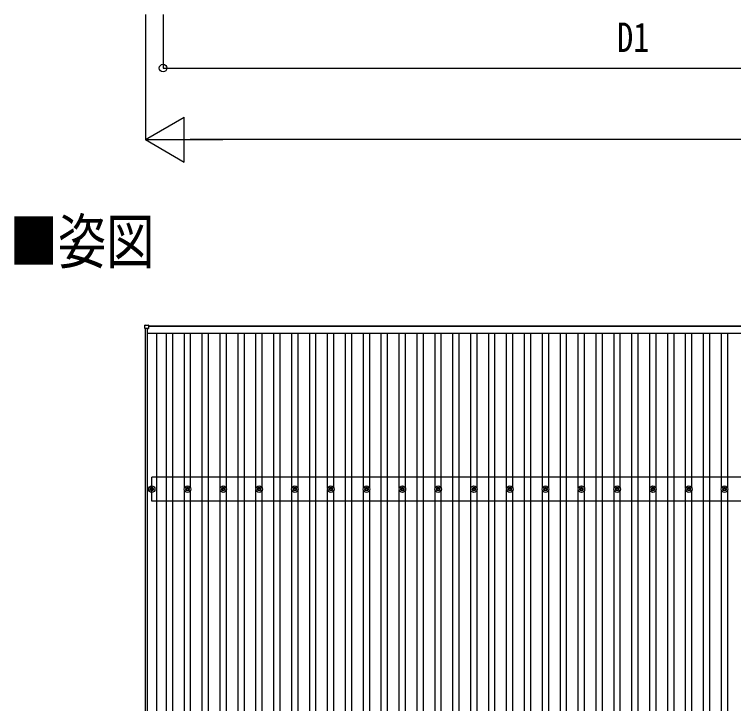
# Model space of a CAD drawing. Units: millimetres, scale not verified. Extents: x -21025 to 21025, y -14850 to 14850.
# Drawn here: x -16578 to -12561, y 3578 to 7429 of the extents above; entities that cross this region are included whole.
import ezdxf
from ezdxf.enums import TextEntityAlignment as Align

# ---------------------------------------------------------------- set-up
doc = ezdxf.new("R2010")
doc.units = ezdxf.units.MM
doc.header["$LTSCALE"] = 60
for name, color, linetype in [('0-2_USER1', 3, 'Continuous'), ('0-5_YKK_13', 4, 'Continuous'), ('0-6_YKK_A1', 4, 'Continuous'), ('0-7_YKK_D', 6, 'Continuous')]:
    doc.layers.add(name, color=color, linetype=linetype)
doc.styles.add('ＭＳ ゴシック', font='')
doc.styles.get('ＭＳ ゴシック').set_extended_font_data('MS Gothic')

msp = doc.modelspace()

# ---------------------------------------------------------------- linework, layer by layer
at = {"layer": '0-5_YKK_13'}
for p, q in [((-15849.2, 5673.97), (-15849.2, 5691.97)), ((-15848.2, 5692.97), (-15830.2, 5692.97)), ((-15830.2, 5672.97), (-15848.2, 5672.97)), ((-15829.2, 5691.97), (-15829.2, 5673.97)), ((-15812.65, 4786.49), (-15812.65, 4782.07)), ((-15809.15, 4786.49), (-15809.15, 4782.07)), ((-15612.65, 4786.49), (-15612.65, 4782.07)), ((-15609.15, 4786.49), (-15609.15, 4782.07)), ((-15412.65, 4786.49), (-15412.65, 4782.07)), ((-15409.15, 4786.49), (-15409.15, 4782.07)), ((-15212.65, 4786.49), (-15212.65, 4782.07)), ((-15209.15, 4786.49), (-15209.15, 4782.07)), ((-15012.65, 4786.49), (-15012.65, 4782.07)), ((-15009.15, 4786.49), (-15009.15, 4782.07)), ((-14812.65, 4786.49), (-14812.65, 4782.07)), ((-14809.15, 4786.49), (-14809.15, 4782.07)), ((-14612.65, 4786.49), (-14612.65, 4782.07)), ((-14609.15, 4786.49), (-14609.15, 4782.07)), ((-14412.65, 4786.49), (-14412.65, 4782.07)), ((-14409.15, 4786.49), (-14409.15, 4782.07)), ((-14212.65, 4786.49), (-14212.65, 4782.07)), ((-14209.15, 4786.49), (-14209.15, 4782.07)), ((-14012.65, 4786.49), (-14012.65, 4782.07)), ((-14009.15, 4786.49), (-14009.15, 4782.07)), ((-13812.65, 4786.49), (-13812.65, 4782.07)), ((-13809.15, 4786.49), (-13809.15, 4782.07)), ((-13612.65, 4786.49), (-13612.65, 4782.07)), ((-13609.15, 4786.49), (-13609.15, 4782.07)), ((-13412.65, 4786.49), (-13412.65, 4782.07)), ((-13409.15, 4786.49), (-13409.15, 4782.07)), ((-13212.65, 4786.49), (-13212.65, 4782.07)), ((-13209.15, 4786.49), (-13209.15, 4782.07)), ((-13012.65, 4786.49), (-13012.65, 4782.07)), ((-13009.15, 4786.49), (-13009.15, 4782.07)), ((-12812.65, 4786.49), (-12812.65, 4782.07)), ((-12809.15, 4786.49), (-12809.15, 4782.07)), ((-12612.65, 4786.49), (-12612.65, 4782.07)), ((-12609.15, 4786.49), (-12609.15, 4782.07)), ((-15820.9, 4778.24), (-15816.48, 4778.24)), ((-15820.9, 4774.74), (-15816.48, 4774.74)), ((-15812.65, 4770.91), (-15812.65, 4766.49)), ((-15809.15, 4770.91), (-15809.15, 4766.49)), ((-15805.32, 4778.24), (-15800.9, 4778.24)), ((-15805.32, 4774.74), (-15800.9, 4774.74)), ((-15620.9, 4778.24), (-15616.48, 4778.24)), ((-15620.9, 4774.74), (-15616.48, 4774.74)), ((-15612.65, 4770.91), (-15612.65, 4766.49)), ((-15609.15, 4770.91), (-15609.15, 4766.49)), ((-15605.32, 4778.24), (-15600.9, 4778.24)), ((-15605.32, 4774.74), (-15600.9, 4774.74)), ((-15420.9, 4778.24), (-15416.49, 4778.24)), ((-15420.9, 4774.74), (-15416.49, 4774.74)), ((-15412.65, 4770.91), (-15412.65, 4766.49)), ((-15409.15, 4770.91), (-15409.15, 4766.49)), ((-15405.32, 4778.24), (-15400.91, 4778.24)), ((-15405.32, 4774.74), (-15400.91, 4774.74)), ((-15220.9, 4778.24), (-15216.49, 4778.24)), ((-15220.9, 4774.74), (-15216.49, 4774.74)), ((-15212.65, 4770.91), (-15212.65, 4766.49)), ((-15209.15, 4770.91), (-15209.15, 4766.49)), ((-15205.32, 4778.24), (-15200.91, 4778.24)), ((-15205.32, 4774.74), (-15200.91, 4774.74)), ((-15020.9, 4778.24), (-15016.49, 4778.24)), ((-15020.9, 4774.74), (-15016.49, 4774.74)), ((-15012.65, 4770.91), (-15012.65, 4766.49)), ((-15009.15, 4770.91), (-15009.15, 4766.49)), ((-15005.32, 4778.24), (-15000.91, 4778.24)), ((-15005.32, 4774.74), (-15000.91, 4774.74)), ((-14820.9, 4778.24), (-14816.49, 4778.24)), ((-14820.9, 4774.74), (-14816.49, 4774.74)), ((-14812.65, 4770.91), (-14812.65, 4766.49)), ((-14809.15, 4770.91), (-14809.15, 4766.49)), ((-14805.32, 4778.24), (-14800.91, 4778.24)), ((-14805.32, 4774.74), (-14800.91, 4774.74)), ((-14620.9, 4778.24), (-14616.49, 4778.24)), ((-14620.9, 4774.74), (-14616.49, 4774.74)), ((-14612.65, 4770.91), (-14612.65, 4766.49)), ((-14609.15, 4770.91), (-14609.15, 4766.49)), ((-14605.32, 4778.24), (-14600.91, 4778.24)), ((-14605.32, 4774.74), (-14600.91, 4774.74)), ((-14420.9, 4778.24), (-14416.49, 4778.24)), ((-14420.9, 4774.74), (-14416.49, 4774.74)), ((-14412.65, 4770.91), (-14412.65, 4766.49)), ((-14409.15, 4770.91), (-14409.15, 4766.49)), ((-14405.32, 4778.24), (-14400.91, 4778.24)), ((-14405.32, 4774.74), (-14400.91, 4774.74)), ((-14220.9, 4778.24), (-14216.49, 4778.24)), ((-14220.9, 4774.74), (-14216.49, 4774.74)), ((-14212.65, 4770.91), (-14212.65, 4766.49)), ((-14209.15, 4770.91), (-14209.15, 4766.49)), ((-14205.32, 4778.24), (-14200.91, 4778.24)), ((-14205.32, 4774.74), (-14200.91, 4774.74)), ((-14020.9, 4778.24), (-14016.49, 4778.24)), ((-14020.9, 4774.74), (-14016.49, 4774.74)), ((-14012.65, 4770.91), (-14012.65, 4766.49)), ((-14009.15, 4770.91), (-14009.15, 4766.49)), ((-14005.32, 4778.24), (-14000.91, 4778.24)), ((-14005.32, 4774.74), (-14000.91, 4774.74)), ((-13820.9, 4778.24), (-13816.49, 4778.24)), ((-13820.9, 4774.74), (-13816.49, 4774.74)), ((-13812.65, 4770.91), (-13812.65, 4766.49)), ((-13809.15, 4770.91), (-13809.15, 4766.49)), ((-13805.32, 4778.24), (-13800.91, 4778.24)), ((-13805.32, 4774.74), (-13800.91, 4774.74)), ((-13620.9, 4778.24), (-13616.49, 4778.24)), ((-13620.9, 4774.74), (-13616.49, 4774.74)), ((-13612.65, 4770.91), (-13612.65, 4766.49)), ((-13609.15, 4770.91), (-13609.15, 4766.49)), ((-13605.32, 4778.24), (-13600.91, 4778.24)), ((-13605.32, 4774.74), (-13600.91, 4774.74)), ((-13420.9, 4778.24), (-13416.49, 4778.24)), ((-13420.9, 4774.74), (-13416.49, 4774.74)), ((-13412.65, 4770.91), (-13412.65, 4766.49)), ((-13409.15, 4770.91), (-13409.15, 4766.49)), ((-13405.32, 4778.24), (-13400.91, 4778.24)), ((-13405.32, 4774.74), (-13400.91, 4774.74)), ((-13220.9, 4778.24), (-13216.49, 4778.24)), ((-13220.9, 4774.74), (-13216.49, 4774.74)), ((-13212.65, 4770.91), (-13212.65, 4766.49)), ((-13209.15, 4770.91), (-13209.15, 4766.49)), ((-13205.32, 4778.24), (-13200.91, 4778.24)), ((-13205.32, 4774.74), (-13200.91, 4774.74)), ((-13020.9, 4778.24), (-13016.49, 4778.24)), ((-13020.9, 4774.74), (-13016.49, 4774.74)), ((-13012.65, 4770.91), (-13012.65, 4766.49)), ((-13009.15, 4770.91), (-13009.15, 4766.49)), ((-13005.32, 4778.24), (-13000.91, 4778.24)), ((-13005.32, 4774.74), (-13000.91, 4774.74)), ((-12820.9, 4778.24), (-12816.49, 4778.24)), ((-12820.9, 4774.74), (-12816.49, 4774.74)), ((-12812.65, 4770.91), (-12812.65, 4766.49)), ((-12809.15, 4770.91), (-12809.15, 4766.49)), ((-12805.32, 4778.24), (-12800.91, 4778.24)), ((-12805.32, 4774.74), (-12800.91, 4774.74)), ((-12620.9, 4778.24), (-12616.49, 4778.24)), ((-12620.9, 4774.74), (-12616.49, 4774.74)), ((-12612.65, 4770.91), (-12612.65, 4766.49)), ((-12609.15, 4770.91), (-12609.15, 4766.49)), ((-12605.32, 4778.24), (-12600.91, 4778.24)), ((-12605.32, 4774.74), (-12600.91, 4774.74))]:
    msp.add_line(p, q, dxfattribs=at)
for centre, radius in [((-15810.9, 4776.49), 18.25), ((-15810.9, 4776.49), 10.15), ((-15810.9, 4776.49), 5.85), ((-15810.9, 4776.49), 5.25), ((-15610.9, 4776.49), 18.25), ((-15610.9, 4776.49), 10.15), ((-15610.9, 4776.49), 5.85), ((-15610.9, 4776.49), 5.25), ((-15410.9, 4776.49), 18.25), ((-15410.9, 4776.49), 10.15), ((-15410.9, 4776.49), 5.85), ((-15410.9, 4776.49), 5.25), ((-15210.9, 4776.49), 18.25), ((-15210.9, 4776.49), 10.15), ((-15210.9, 4776.49), 5.85), ((-15210.9, 4776.49), 5.25), ((-15010.9, 4776.49), 18.25), ((-15010.9, 4776.49), 10.15), ((-15010.9, 4776.49), 5.85), ((-15010.9, 4776.49), 5.25), ((-14810.9, 4776.49), 18.25), ((-14810.9, 4776.49), 10.15), ((-14810.9, 4776.49), 5.85), ((-14810.9, 4776.49), 5.25), ((-14610.9, 4776.49), 18.25), ((-14610.9, 4776.49), 10.15), ((-14610.9, 4776.49), 5.85), ((-14610.9, 4776.49), 5.25), ((-14410.9, 4776.49), 18.25), ((-14410.9, 4776.49), 10.15), ((-14410.9, 4776.49), 5.85), ((-14410.9, 4776.49), 5.25), ((-14210.9, 4776.49), 18.25), ((-14210.9, 4776.49), 10.15), ((-14210.9, 4776.49), 5.85), ((-14210.9, 4776.49), 5.25), ((-14010.9, 4776.49), 18.25), ((-14010.9, 4776.49), 10.15), ((-14010.9, 4776.49), 5.85), ((-14010.9, 4776.49), 5.25), ((-13810.9, 4776.49), 18.25), ((-13810.9, 4776.49), 10.15), ((-13810.9, 4776.49), 5.85), ((-13810.9, 4776.49), 5.25), ((-13610.9, 4776.49), 18.25), ((-13610.9, 4776.49), 10.15), ((-13610.9, 4776.49), 5.85), ((-13610.9, 4776.49), 5.25), ((-13410.9, 4776.49), 18.25), ((-13410.9, 4776.49), 10.15), ((-13410.9, 4776.49), 5.85), ((-13410.9, 4776.49), 5.25), ((-13210.9, 4776.49), 18.25), ((-13210.9, 4776.49), 10.15), ((-13210.9, 4776.49), 5.85), ((-13210.9, 4776.49), 5.25), ((-13010.9, 4776.49), 18.25), ((-13010.9, 4776.49), 10.15), ((-13010.9, 4776.49), 5.85), ((-13010.9, 4776.49), 5.25), ((-12810.9, 4776.49), 18.25), ((-12810.9, 4776.49), 10.15), ((-12810.9, 4776.49), 5.85), ((-12810.9, 4776.49), 5.25), ((-12610.9, 4776.49), 18.25), ((-12610.9, 4776.49), 10.15), ((-12610.9, 4776.49), 5.85), ((-12610.9, 4776.49), 5.25)]:
    msp.add_circle(centre, radius, dxfattribs=at)
for centre, start, end in [((-15848.2, 5691.97), 90, 180), ((-15848.2, 5673.97), 180, 270), ((-15830.2, 5691.97), 0, 90), ((-15830.2, 5673.97), 270, 0)]:
    msp.add_arc(centre, 1, start, end, dxfattribs=at)
at = {"layer": '0-6_YKK_A1'}
for p, q in [((-15845.9, 274.59), (-15845.9, 5673.01)), ((-15833.9, 274.59), (-15833.9, 5673.01)), ((-15829.2, 5689.67), (-10420.9, 5689.67)), ((-10435.9, 5684.88), (-15829.2, 5684.88)), ((-15833.9, 5646.88), (-10435.9, 5646.88)), ((-15784.4, 5646.88), (-15784.4, 305.87)), ((-15728.4, 305.87), (-15728.4, 5646.88)), ((-15693.4, 305.87), (-15693.4, 5646.88)), ((-15628.4, 4781.67), (-15628.4, 5646.88)), ((-15593.4, 4781.67), (-15593.4, 5646.88)), ((-15528.4, 305.87), (-15528.4, 5646.88)), ((-15493.4, 305.87), (-15493.4, 5646.88)), ((-15428.4, 4781.68), (-15428.4, 5646.88)), ((-15393.4, 4781.66), (-15393.4, 5646.88)), ((-15328.4, 305.87), (-15328.4, 5646.88)), ((-15293.4, 305.87), (-15293.4, 5646.88)), ((-15228.4, 4781.68), (-15228.4, 5646.88)), ((-15193.4, 4781.66), (-15193.4, 5646.88)), ((-15128.4, 305.87), (-15128.4, 5646.88)), ((-15093.4, 305.87), (-15093.4, 5646.88)), ((-15028.4, 4781.68), (-15028.4, 5646.88)), ((-14993.4, 4781.66), (-14993.4, 5646.88)), ((-14928.4, 305.87), (-14928.4, 5646.88)), ((-14893.4, 305.87), (-14893.4, 5646.88)), ((-14828.4, 4781.68), (-14828.4, 5646.88)), ((-14793.4, 4781.66), (-14793.4, 5646.88)), ((-14728.4, 305.87), (-14728.4, 5646.88)), ((-14693.4, 305.87), (-14693.4, 5646.88)), ((-14628.4, 4781.68), (-14628.4, 5646.88)), ((-14593.4, 4781.66), (-14593.4, 5646.88)), ((-14528.4, 305.87), (-14528.4, 5646.88)), ((-14493.4, 305.87), (-14493.4, 5646.88)), ((-14428.4, 4781.68), (-14428.4, 5646.88)), ((-14393.4, 4781.66), (-14393.4, 5646.88)), ((-14328.4, 305.87), (-14328.4, 5646.88)), ((-14293.4, 305.87), (-14293.4, 5646.88)), ((-14228.4, 4781.68), (-14228.4, 5646.88)), ((-14193.4, 4781.66), (-14193.4, 5646.88)), ((-14128.4, 305.87), (-14128.4, 5646.88)), ((-14093.4, 305.87), (-14093.4, 5646.88)), ((-14028.4, 4781.68), (-14028.4, 5646.88)), ((-13993.4, 4781.66), (-13993.4, 5646.88)), ((-13928.4, 305.87), (-13928.4, 5646.88)), ((-13893.4, 305.87), (-13893.4, 5646.88)), ((-13828.4, 4781.68), (-13828.4, 5646.88)), ((-13793.4, 4781.66), (-13793.4, 5646.88)), ((-13728.4, 305.87), (-13728.4, 5646.88)), ((-13693.4, 305.87), (-13693.4, 5646.88)), ((-13628.4, 4781.68), (-13628.4, 5646.88)), ((-13593.4, 4781.66), (-13593.4, 5646.88)), ((-13528.4, 305.87), (-13528.4, 5646.88)), ((-13493.4, 305.87), (-13493.4, 5646.88)), ((-13428.4, 4781.68), (-13428.4, 5646.88)), ((-13393.4, 4781.66), (-13393.4, 5646.88)), ((-13328.4, 305.87), (-13328.4, 5646.88)), ((-13293.4, 305.87), (-13293.4, 5646.88)), ((-13228.4, 4781.68), (-13228.4, 5646.88)), ((-13193.4, 4781.66), (-13193.4, 5646.88)), ((-13128.4, 305.87), (-13128.4, 5646.88)), ((-13093.4, 305.87), (-13093.4, 5646.88)), ((-13028.4, 4781.68), (-13028.4, 5646.88)), ((-12993.4, 4781.66), (-12993.4, 5646.88)), ((-12928.4, 305.87), (-12928.4, 5646.88)), ((-12893.4, 305.87), (-12893.4, 5646.88)), ((-12828.4, 4781.68), (-12828.4, 5646.88)), ((-12793.4, 4781.66), (-12793.4, 5646.88)), ((-12728.4, 305.87), (-12728.4, 5646.88)), ((-12693.4, 305.87), (-12693.4, 5646.88)), ((-12628.4, 4781.68), (-12628.4, 5646.88)), ((-12593.4, 4781.66), (-12593.4, 5646.88)), ((-5010.9, 4843.49), (-15810.9, 4843.49)), ((-15810.9, 4709.49), (-15810.9, 4843.49)), ((-15628.4, 2981.67), (-15628.4, 4771.31)), ((-15593.4, 2981.67), (-15593.4, 4771.31)), ((-15428.4, 2981.68), (-15428.4, 4771.3)), ((-15393.4, 2981.66), (-15393.4, 4771.32)), ((-15228.4, 2981.68), (-15228.4, 4771.3)), ((-15193.4, 2981.66), (-15193.4, 4771.32)), ((-15028.4, 2981.68), (-15028.4, 4771.3)), ((-14993.4, 2981.66), (-14993.4, 4771.32)), ((-14828.4, 2981.68), (-14828.4, 4771.3)), ((-14793.4, 2981.66), (-14793.4, 4771.32)), ((-14628.4, 2981.68), (-14628.4, 4771.3)), ((-14593.4, 2981.66), (-14593.4, 4771.32)), ((-14428.4, 2981.68), (-14428.4, 4771.3)), ((-14393.4, 2981.66), (-14393.4, 4771.32)), ((-14228.4, 2981.68), (-14228.4, 4771.3)), ((-14193.4, 2981.66), (-14193.4, 4771.32)), ((-14028.4, 2981.68), (-14028.4, 4771.3)), ((-13993.4, 2981.66), (-13993.4, 4771.32)), ((-13828.4, 2981.68), (-13828.4, 4771.3)), ((-13793.4, 2981.66), (-13793.4, 4771.32)), ((-13628.4, 2981.68), (-13628.4, 4771.3)), ((-13593.4, 2981.66), (-13593.4, 4771.32)), ((-13428.4, 2981.68), (-13428.4, 4771.3)), ((-13393.4, 2981.66), (-13393.4, 4771.32)), ((-13228.4, 2981.68), (-13228.4, 4771.3)), ((-13193.4, 2981.66), (-13193.4, 4771.32)), ((-13028.4, 2981.68), (-13028.4, 4771.3)), ((-12993.4, 2981.66), (-12993.4, 4771.32)), ((-12828.4, 2981.68), (-12828.4, 4771.3)), ((-12793.4, 2981.66), (-12793.4, 4771.32)), ((-12628.4, 2981.68), (-12628.4, 4771.3)), ((-12593.4, 2981.66), (-12593.4, 4771.32)), ((-5010.9, 4709.49), (-15810.9, 4709.49))]:
    msp.add_line(p, q, dxfattribs=at)
at = {"layer": '0-7_YKK_D'}
for p, q in [((-15845.9, 7429.22), (-15845.9, 6728.22)), ((-15747.4, 7429.22), (-15747.4, 7128.22)), ((-15747.4, 7129.22), (-10410.9, 7129.22)), ((-15845.9, 6729.22), (-15629.39, 6854.22)), ((-15629.39, 6604.22), (-15629.39, 6854.22)), ((-15845.9, 6729.22), (-15629.39, 6604.22)), ((-15845.9, 6729.22), (-15412.89, 6729.22)), ((-5225.9, 6729.22), (-15595.9, 6729.22))]:
    msp.add_line(p, q, dxfattribs=at)
msp.add_circle((-15747.4, 7129.22), 21.25, dxfattribs=at)

# ---------------------------------------------------------------- texts
at = {"layer": '0-2_USER1', "style": 'ＭＳ ゴシック', "width": 0.8}
msp.add_text('■姿図', height=247.4, dxfattribs=at).set_placement((-16604.94, 5962.45), align=Align.BOTTOM_LEFT)
at = {"layer": '0-7_YKK_D', "style": 'ＭＳ ゴシック', "width": 0.8}
msp.add_text('D1', height=165, dxfattribs=at).set_placement((-13211.15, 7169.22), align=Align.BOTTOM_LEFT)

doc.saveas('drawing.dxf')
